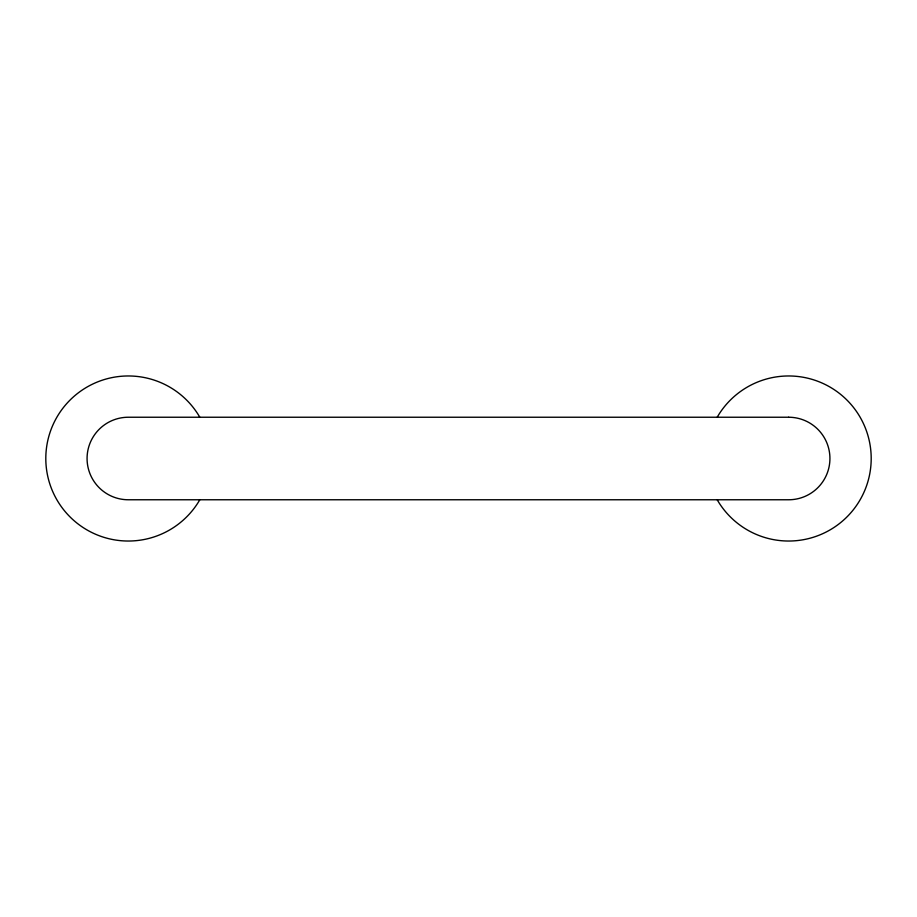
<?xml version="1.0" encoding="UTF-8"?>
<svg xmlns="http://www.w3.org/2000/svg" width="917" height="917" viewBox="0 0 917 917"><rect width="100%" height="100%" fill="white"/><g stroke="black" fill="none" stroke-linecap="round" stroke-linejoin="round"><path stroke-width="1.38" d="M199.814 499.765A82.541 82.541 0 0 1 75.286 521.727A82.541 82.541 0 0 1 75.286 395.273A82.541 82.541 0 0 1 199.814 417.235M717.186 417.235A82.541 82.541 0 0 1 841.714 395.273A82.541 82.541 0 0 1 841.714 521.727A82.541 82.541 0 0 1 717.186 499.765M788.666 417.235L128.334 417.235A41.265 41.265 0 0 0 87.069 458.5A41.265 41.265 0 0 0 128.334 499.765L788.666 499.765A41.265 41.265 0 0 0 829.931 458.5A41.265 41.265 0 0 0 788.666 417.235"/></g></svg>
